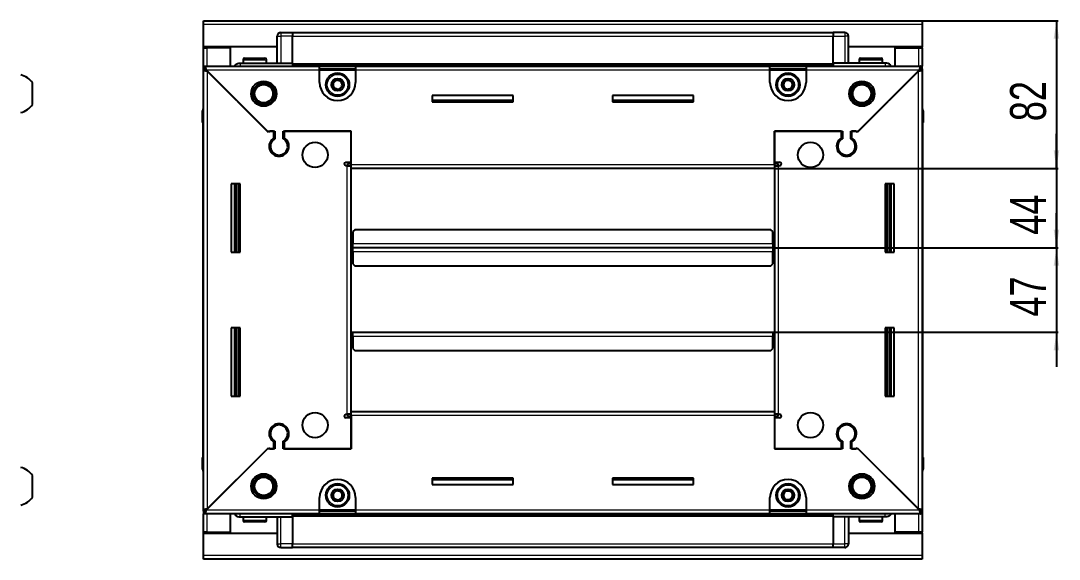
# Model space of a CAD drawing. Header units: millimetres. Extents: x 1021 to 3225, y -189 to 1434.
# Drawn here: x 2648 to 3225, y 993 to 1292 of the extents above; entities that cross this region are included whole.
import ezdxf

# ---------------------------------------------------------------- set-up
doc = ezdxf.new("R2010")
doc.units = ezdxf.units.MM
doc.layers.add('FORMAT', color=7, linetype='Continuous')
doc.styles.add('SLDTEXTSTYLE0', font='TXT', dxfattribs={"width": 0.75})
doc.dimstyles.new('SLDDIMSTYLE0', dxfattribs={"dimtxt": 20, "dimasz": 10, "dimexe": 0, "dimexo": 0.0625, "dimgap": 5, "dimtad": 2, "dimdec": 1, "dimrnd": 1e-09, "dimzin": 12, "dimdsep": 46, "dimtxsty": 'SLDTEXTSTYLE0', "dimsah": 1, "dimcen": 0.09, "dimadec": 0, "dimazin": 3, "dimtfac": 1, "dimtofl": 0, "dimtmove": 0, "dimatfit": 3, "dimfxl": 0, "dimfrac": 2, "dimtolj": 1, "dimtzin": 12, "dimarcsym": 0})
doc.dimstyles.new('SLDDIMSTYLE1', dxfattribs={"dimtxt": 20, "dimasz": 10, "dimexe": 0, "dimexo": 0.0625, "dimgap": 5, "dimtad": 2, "dimdec": 1, "dimrnd": 1e-09, "dimzin": 12, "dimdsep": 46, "dimtxsty": 'SLDTEXTSTYLE0', "dimsah": 1, "dimcen": 0.09, "dimadec": 0, "dimazin": 3, "dimtfac": 1, "dimtmove": 0, "dimatfit": 0, "dimfxl": 0, "dimfrac": 2, "dimtolj": 1, "dimtzin": 12, "dimarcsym": 0})

# ---------------------------------------------------------------- blocks, each defined once
blk = doc.blocks.new('_D_5')
at = {"layer": 'FORMAT'}
for p, q in [((3148.85, 1292.16), (3224.34, 1292.16)), ((3223.34, 1292.16), (3223.34, 1210.16)), ((3066.85, 1210.16), (3224.34, 1210.16))]:
    blk.add_line(p, q, dxfattribs=at)
for points in [[(3223.34, 1292.16), (3221.8, 1282.16), (3224.88, 1282.16)], [(3223.34, 1210.16), (3224.88, 1220.16), (3221.8, 1220.16)]]:
    blk.add_solid(points, dxfattribs=at)
at = {"layer": 'FORMAT', "insert": (3197.56, 1236.39), "char_height": 20, "attachment_point": 1, "rotation": 90, "style": 'SLDTEXTSTYLE0'}
blk.add_mtext('82', dxfattribs=at)
blk = doc.blocks.new('_D_6')
at = {"layer": 'FORMAT'}
for p, q in [((3223.34, 1210.16), (3223.34, 1229.39)), ((3066.85, 1210.16), (3224.34, 1210.16)), ((3223.34, 1210.16), (3223.34, 1166.16)), ((3065.85, 1166.16), (3224.34, 1166.16)), ((3223.34, 1166.16), (3223.34, 1146.93))]:
    blk.add_line(p, q, dxfattribs=at)
for points in [[(3223.34, 1210.16), (3224.88, 1220.16), (3221.8, 1220.16)], [(3223.34, 1166.16), (3221.8, 1156.16), (3224.88, 1156.16)]]:
    blk.add_solid(points, dxfattribs=at)
at = {"layer": 'FORMAT', "insert": (3197.56, 1173.39), "char_height": 20, "attachment_point": 1, "rotation": 90, "style": 'SLDTEXTSTYLE0'}
blk.add_mtext('44', dxfattribs=at)
blk = doc.blocks.new('_D_7')
at = {"layer": 'FORMAT'}
for p, q in [((3223.34, 1166.16), (3223.34, 1185.39)), ((3065.85, 1166.16), (3224.34, 1166.16)), ((3223.34, 1166.16), (3223.34, 1119.16)), ((3065.85, 1119.16), (3224.34, 1119.16)), ((3223.34, 1119.16), (3223.34, 1099.93))]:
    blk.add_line(p, q, dxfattribs=at)
for points in [[(3223.34, 1166.16), (3224.88, 1176.16), (3221.8, 1176.16)], [(3223.34, 1119.16), (3221.8, 1109.16), (3224.88, 1109.16)]]:
    blk.add_solid(points, dxfattribs=at)
at = {"layer": 'FORMAT', "insert": (3197.56, 1127.89), "char_height": 20, "attachment_point": 1, "rotation": 90, "style": 'SLDTEXTSTYLE0'}
blk.add_mtext('47', dxfattribs=at)

msp = doc.modelspace()

# ---------------------------------------------------------------- linework, layer by layer
at = {"color": 7, "linetype": 'Continuous', "lineweight": 25}
for p, q in [((2749.84, 1292.16), (3148.84, 1292.16)), ((2749.84, 1290.06), (2749.84, 1292.16)), ((3148.84, 1292.16), (3148.84, 1290.06)), ((2749.84, 1277.66), (2749.84, 1290.06)), ((2792.84, 1285.66), (2799.34, 1285.66)), ((2792.84, 1285.66), (2799.34, 1285.66)), ((2799.34, 1285.66), (2799.34, 1285.66)), ((2799.34, 1285.66), (2799.34, 1285.66)), ((2799.34, 1285.66), (2799.34, 1283.66)), ((3099.34, 1285.51), (2799.34, 1285.51)), ((3099.34, 1285.66), (3099.34, 1285.66)), ((3105.84, 1285.66), (3099.34, 1285.66)), ((3105.84, 1285.66), (3099.34, 1285.66)), ((3099.34, 1285.66), (3099.34, 1283.66)), ((3148.84, 1290.06), (3148.84, 1277.66)), ((2790.84, 1268.66), (2790.84, 1283.66)), ((2791.52, 1285.16), (2791.52, 1285.16)), ((2799.34, 1268.66), (2799.34, 1283.66)), ((3099.34, 1268.66), (3099.34, 1283.66)), ((3107.84, 1283.66), (3107.84, 1283.66)), ((3107.84, 1268.66), (3107.84, 1283.66)), ((2790.84, 1277.66), (2749.84, 1277.66)), ((2749.84, 1277.16), (2749.84, 1277.66)), ((2749.84, 1266.91), (2749.84, 1277.16)), ((2749.84, 1277.16), (2751.94, 1277.16)), ((2751.34, 1277.16), (2751.34, 1277.66)), ((2764.84, 1277.16), (2751.94, 1277.16)), ((2764.84, 1266.91), (2764.84, 1277.16)), ((3148.84, 1277.66), (3107.84, 1277.66)), ((3133.84, 1266.91), (3133.84, 1277.16)), ((3133.84, 1277.16), (3146.74, 1277.16)), ((3146.74, 1277.16), (3148.84, 1277.16)), ((3147.34, 1277.16), (3147.34, 1277.66)), ((3148.84, 1277.16), (3148.84, 1277.66)), ((3148.84, 1277.16), (3148.84, 1266.91)), ((2770.34, 1268.66), (2799.34, 1268.66)), ((2771.84, 1270.56), (2771.84, 1268.66)), ((2772.64, 1271.36), (2784.04, 1271.36)), ((2784.84, 1268.66), (2784.84, 1270.56)), ((2799.34, 1268.66), (2799.34, 1268.16)), ((3128.34, 1268.66), (3099.34, 1268.66)), ((3099.34, 1268.66), (3099.34, 1268.16)), ((3113.84, 1270.56), (3113.84, 1268.66)), ((3114.64, 1271.36), (3126.04, 1271.36)), ((3126.84, 1268.66), (3126.84, 1270.56)), ((2749.84, 1265.41), (2749.84, 1266.91)), ((2749.84, 1266.91), (2750.84, 1266.91)), ((2749.84, 1264.91), (2749.84, 1265.41)), ((2749.84, 1265.41), (2750.84, 1265.41)), ((2749.84, 1020.41), (2749.84, 1264.91)), ((2751.34, 1264.91), (2749.84, 1264.91)), ((2750.84, 1265.41), (2750.84, 1266.91)), ((2750.84, 1266.91), (2814.34, 1266.91)), ((2751.44, 1264.81), (2785.34, 1230.91)), ((2786.04, 1230.21), (2751.94, 1264.31)), ((2799.34, 1267.51), (3099.34, 1267.51)), ((2814.34, 1264.81), (2814.34, 1266.91)), ((2814.34, 1266.91), (2834.34, 1266.91)), ((2814.34, 1265.41), (2834.34, 1265.41)), ((2814.34, 1257.91), (2814.34, 1264.81)), ((2834.34, 1266.91), (2834.34, 1264.81)), ((2834.34, 1266.91), (3064.34, 1266.91)), ((2834.34, 1264.81), (2834.34, 1257.91)), ((3064.34, 1264.81), (3064.34, 1266.91)), ((3064.34, 1266.91), (3084.34, 1266.91)), ((3064.34, 1265.41), (3084.34, 1265.41)), ((3064.34, 1257.91), (3064.34, 1264.81)), ((3084.34, 1266.91), (3147.84, 1266.91)), ((3084.34, 1266.91), (3084.34, 1264.81)), ((3084.34, 1264.81), (3084.34, 1257.91)), ((3146.74, 1264.31), (3112.64, 1230.21)), ((3113.34, 1230.91), (3147.24, 1264.81)), ((3147.34, 1264.91), (3148.84, 1264.91)), ((3147.84, 1265.41), (3147.84, 1266.91)), ((3147.84, 1266.91), (3148.84, 1266.91)), ((3147.84, 1265.41), (3148.84, 1265.41)), ((3148.84, 1265.41), (3148.84, 1266.91)), ((3148.84, 1265.41), (3148.84, 1264.91)), ((3148.84, 1264.91), (3148.84, 1020.41)), ((2655.08, 1245.66), (2655.08, 1257.66)), ((2921.84, 1250.66), (2876.84, 1250.66)), ((2876.84, 1250.66), (2876.84, 1247.16)), ((2921.84, 1247.91), (2876.84, 1247.91)), ((2876.84, 1247.16), (2921.84, 1247.16)), ((2921.84, 1247.16), (2921.84, 1250.66)), ((3021.84, 1250.66), (2976.84, 1250.66)), ((2976.84, 1250.66), (2976.84, 1247.16)), ((3021.84, 1247.91), (2976.84, 1247.91)), ((2976.84, 1247.16), (3021.84, 1247.16)), ((3021.84, 1247.16), (3021.84, 1250.66)), ((2749.34, 1242.16), (2749.34, 1235.66)), ((2749.34, 1235.66), (2749.34, 1242.16)), ((3148.84, 1243.49), (3148.84, 1243.49)), ((3149.34, 1242.16), (3149.34, 1235.66)), ((3149.34, 1235.66), (3149.34, 1242.16)), ((2749.34, 1235.66), (2749.34, 1235.66)), ((2749.84, 1235.66), (2749.34, 1235.66)), ((2749.49, 1235.66), (2749.49, 1049.66)), ((3148.84, 1235.66), (3149.34, 1235.66)), ((3149.19, 1049.66), (3149.19, 1235.66)), ((3149.34, 1235.66), (3149.34, 1235.66)), ((3149.34, 1235.66), (3149.34, 1235.66)), ((2785.34, 1230.91), (2789.54, 1230.91)), ((2786.74, 1230.91), (2786.04, 1230.21)), ((2788.84, 1230.91), (2786.74, 1230.91)), ((2788.84, 1230.91), (2788.84, 1227.02)), ((2789.54, 1230.91), (2789.54, 1226.63)), ((2794.14, 1230.91), (2831.84, 1230.91)), ((2794.14, 1226.63), (2794.14, 1230.91)), ((2794.84, 1227.02), (2794.84, 1230.91)), ((2831.84, 1230.91), (2794.84, 1230.91)), ((2831.84, 1212.26), (2831.84, 1230.91)), ((2831.84, 1213.66), (2831.84, 1230.91)), ((3066.84, 1230.91), (3104.54, 1230.91)), ((3066.84, 1212.26), (3066.84, 1230.91)), ((3066.84, 1230.91), (3066.84, 1213.66)), ((3103.84, 1230.91), (3066.84, 1230.91)), ((3103.84, 1230.91), (3103.84, 1227.02)), ((3104.54, 1230.91), (3104.54, 1226.63)), ((3109.14, 1230.91), (3113.34, 1230.91)), ((3109.14, 1226.63), (3109.14, 1230.91)), ((3111.94, 1230.91), (3109.84, 1230.91)), ((3109.84, 1227.02), (3109.84, 1230.91)), ((3112.64, 1230.21), (3111.94, 1230.91)), ((2789.84, 1218.05), (2789.84, 1217.29)), ((3108.84, 1218.05), (3108.84, 1217.29)), ((2828.99, 1213.66), (2831.84, 1213.66)), ((2829.74, 1211.66), (2828.99, 1211.66)), ((2829.74, 1211.66), (2831.84, 1211.66)), ((2831.84, 1212.66), (2829.84, 1212.66)), ((2829.84, 1212.66), (2829.84, 1211.66)), ((2831.84, 1210.16), (2831.84, 1212.26)), ((3066.84, 1213.66), (3069.69, 1213.66)), ((3068.84, 1212.66), (3066.84, 1212.66)), ((3066.84, 1212.26), (3066.84, 1210.16)), ((3066.84, 1211.66), (3068.94, 1211.66)), ((3068.84, 1211.66), (3068.84, 1212.66)), ((3069.69, 1211.66), (3068.94, 1211.66)), ((3066.84, 1210.16), (2831.84, 1210.16)), ((2831.84, 1075.16), (2831.84, 1210.16)), ((3066.84, 1210.16), (3066.84, 1075.16)), ((2770.34, 1201.66), (2765.34, 1201.66)), ((2765.34, 1201.66), (2765.34, 1163.66)), ((2767.49, 1163.66), (2767.49, 1201.66)), ((2769.28, 1163.66), (2769.28, 1201.66)), ((2769.32, 1163.66), (2769.32, 1201.66)), ((2770.34, 1163.66), (2770.34, 1201.66)), ((3128.34, 1201.66), (3128.34, 1163.66)), ((3133.34, 1201.66), (3128.34, 1201.66)), ((3129.36, 1201.66), (3129.36, 1163.66)), ((3129.4, 1201.66), (3129.4, 1163.66)), ((3131.19, 1201.66), (3131.19, 1163.66)), ((3133.34, 1163.66), (3133.34, 1201.66)), ((2833.84, 1176.16), (2832.84, 1175.16)), ((3064.84, 1176.16), (2833.84, 1176.16)), ((3065.84, 1175.16), (3064.84, 1176.16)), ((2832.84, 1175.16), (2832.84, 1168.26)), ((3065.84, 1168.26), (3065.84, 1175.16)), ((2832.59, 1166.16), (2831.84, 1166.16)), ((2832.84, 1169.01), (2832.59, 1169.01)), ((2832.59, 1169.01), (2832.59, 1166.16)), ((2832.59, 1166.16), (2832.59, 1163.31)), ((2832.84, 1166.16), (2832.84, 1168.26)), ((3065.84, 1166.16), (2832.84, 1166.16)), ((2832.84, 1164.06), (2832.84, 1166.16)), ((3066.09, 1169.01), (3065.84, 1169.01)), ((3065.84, 1168.26), (3065.84, 1166.16)), ((3065.84, 1166.16), (3065.84, 1164.06)), ((3066.09, 1166.16), (3066.09, 1169.01)), ((3066.84, 1166.16), (3066.09, 1166.16)), ((3066.09, 1163.31), (3066.09, 1166.16)), ((2765.34, 1163.66), (2770.34, 1163.66)), ((2832.59, 1163.31), (2832.84, 1163.31)), ((2832.84, 1164.06), (2832.84, 1157.16)), ((3065.84, 1157.16), (3065.84, 1164.06)), ((3065.84, 1163.31), (3066.09, 1163.31)), ((3128.34, 1163.66), (3133.34, 1163.66)), ((2832.84, 1157.16), (2833.84, 1156.16)), ((2833.84, 1156.16), (3064.84, 1156.16)), ((3064.84, 1156.16), (3065.84, 1157.16)), ((2770.34, 1121.66), (2765.34, 1121.66)), ((2765.34, 1121.66), (2765.34, 1083.66)), ((2767.49, 1083.66), (2767.49, 1121.66)), ((2769.28, 1083.66), (2769.28, 1121.66)), ((2769.32, 1083.66), (2769.32, 1121.66)), ((2770.34, 1083.66), (2770.34, 1121.66)), ((2831.84, 1119.16), (2832.59, 1119.16)), ((2832.59, 1119.16), (2832.59, 1116.31)), ((2832.84, 1117.06), (2832.84, 1119.16)), ((2832.84, 1119.16), (3065.84, 1119.16)), ((3065.84, 1119.16), (3065.84, 1117.06)), ((3066.09, 1116.31), (3066.09, 1119.16)), ((3066.09, 1119.16), (3066.84, 1119.16)), ((3128.34, 1121.66), (3128.34, 1083.66)), ((3133.34, 1121.66), (3128.34, 1121.66)), ((3129.36, 1121.66), (3129.36, 1083.66)), ((3129.4, 1121.66), (3129.4, 1083.66)), ((3131.19, 1121.66), (3131.19, 1083.66)), ((3133.34, 1083.66), (3133.34, 1121.66)), ((2832.59, 1116.31), (2832.84, 1116.31)), ((2832.84, 1117.06), (2832.84, 1110.16)), ((3065.84, 1110.16), (3065.84, 1117.06)), ((3065.84, 1116.31), (3066.09, 1116.31)), ((2832.84, 1110.16), (2833.84, 1109.16)), ((2833.84, 1109.16), (3064.84, 1109.16)), ((3064.84, 1109.16), (3065.84, 1110.16)), ((2765.34, 1083.66), (2770.34, 1083.66)), ((3128.34, 1083.66), (3133.34, 1083.66)), ((2828.99, 1073.66), (2829.74, 1073.66)), ((2831.84, 1073.66), (2829.74, 1073.66)), ((2829.84, 1073.66), (2829.84, 1072.66)), ((2829.84, 1072.66), (2831.84, 1072.66)), ((2831.84, 1073.06), (2831.84, 1075.16)), ((2831.84, 1075.16), (3066.84, 1075.16)), ((2831.84, 1073.06), (2831.84, 1054.41)), ((3066.84, 1075.16), (3066.84, 1073.06)), ((3068.94, 1073.66), (3066.84, 1073.66)), ((3066.84, 1073.06), (3066.84, 1054.41)), ((3066.84, 1072.66), (3068.84, 1072.66)), ((3068.84, 1072.66), (3068.84, 1073.66)), ((3068.94, 1073.66), (3069.69, 1073.66)), ((2789.84, 1068.04), (2789.84, 1067.28)), ((2831.84, 1071.66), (2828.99, 1071.66)), ((2831.84, 1054.41), (2831.84, 1071.66)), ((3066.84, 1071.66), (3066.84, 1054.41)), ((3069.69, 1071.66), (3066.84, 1071.66)), ((3108.84, 1068.04), (3108.84, 1067.28)), ((2751.94, 1021.01), (2786.04, 1055.11)), ((2786.04, 1055.11), (2786.74, 1054.41)), ((2788.84, 1058.3), (2788.84, 1054.41)), ((2789.54, 1058.7), (2789.54, 1054.41)), ((2794.14, 1054.41), (2794.14, 1058.7)), ((2794.84, 1054.41), (2794.84, 1058.3)), ((3103.84, 1058.3), (3103.84, 1054.41)), ((3104.54, 1058.7), (3104.54, 1054.41)), ((3109.14, 1054.41), (3109.14, 1058.7)), ((3109.84, 1054.41), (3109.84, 1058.3)), ((3111.94, 1054.41), (3112.64, 1055.11)), ((3112.64, 1055.11), (3146.74, 1021.01)), ((2749.34, 1043.16), (2749.34, 1049.66)), ((2749.34, 1049.66), (2749.34, 1049.66)), ((2749.34, 1049.66), (2749.34, 1049.66)), ((2749.34, 1049.66), (2749.34, 1043.16)), ((2749.84, 1049.66), (2749.34, 1049.66)), ((2785.34, 1054.41), (2751.44, 1020.51)), ((2789.54, 1054.41), (2785.34, 1054.41)), ((2786.74, 1054.41), (2788.84, 1054.41)), ((2831.84, 1054.41), (2794.14, 1054.41)), ((2794.84, 1054.41), (2831.84, 1054.41)), ((3104.54, 1054.41), (3066.84, 1054.41)), ((3066.84, 1054.41), (3103.84, 1054.41)), ((3113.34, 1054.41), (3109.14, 1054.41)), ((3109.84, 1054.41), (3111.94, 1054.41)), ((3147.24, 1020.51), (3113.34, 1054.41)), ((3148.84, 1049.66), (3149.34, 1049.66)), ((3149.34, 1049.66), (3149.34, 1049.66)), ((3149.34, 1043.16), (3149.34, 1049.66)), ((3149.34, 1049.66), (3149.34, 1043.16)), ((2655.08, 1027.66), (2655.08, 1039.66)), ((2749.84, 1041.84), (2749.84, 1041.84)), ((2921.84, 1038.16), (2876.84, 1038.16)), ((2876.84, 1038.16), (2876.84, 1034.66)), ((2921.84, 1034.66), (2921.84, 1038.16)), ((3021.84, 1038.16), (2976.84, 1038.16)), ((2976.84, 1038.16), (2976.84, 1034.66)), ((3021.84, 1034.66), (3021.84, 1038.16)), ((2876.84, 1037.41), (2921.84, 1037.41)), ((2876.84, 1034.66), (2921.84, 1034.66)), ((2976.84, 1037.41), (3021.84, 1037.41)), ((2976.84, 1034.66), (3021.84, 1034.66)), ((2814.34, 1020.51), (2814.34, 1027.41)), ((2834.34, 1027.41), (2834.34, 1020.51)), ((3064.34, 1020.51), (3064.34, 1027.41)), ((3084.34, 1027.41), (3084.34, 1020.51)), ((2749.84, 1019.91), (2749.84, 1020.41)), ((2751.34, 1020.41), (2749.84, 1020.41)), ((2814.34, 1018.41), (2814.34, 1020.51)), ((2834.34, 1020.51), (2834.34, 1018.41)), ((3064.34, 1018.41), (3064.34, 1020.51)), ((3084.34, 1020.51), (3084.34, 1018.41)), ((3147.34, 1020.41), (3148.84, 1020.41)), ((3148.84, 1020.41), (3148.84, 1019.91)), ((2749.84, 1019.91), (2749.84, 1018.41)), ((2750.84, 1019.91), (2749.84, 1019.91)), ((2749.84, 1008.16), (2749.84, 1018.41)), ((2750.84, 1018.41), (2749.84, 1018.41)), ((2750.84, 1019.91), (2750.84, 1018.41)), ((2814.34, 1018.41), (2750.84, 1018.41)), ((2764.84, 1008.16), (2764.84, 1018.41)), ((2770.34, 1016.66), (2799.34, 1016.66)), ((2771.84, 1016.66), (2771.84, 1014.76)), ((2784.84, 1014.76), (2784.84, 1016.66)), ((2790.84, 1016.66), (2790.84, 1001.66)), ((3099.34, 1017.81), (2799.34, 1017.81)), ((2799.34, 1016.66), (2799.34, 1017.16)), ((2799.34, 1016.66), (2799.34, 1001.66)), ((2834.34, 1019.91), (2814.34, 1019.91)), ((2834.34, 1018.41), (2814.34, 1018.41)), ((3064.34, 1018.41), (2834.34, 1018.41)), ((3084.34, 1019.91), (3064.34, 1019.91)), ((3084.34, 1018.41), (3064.34, 1018.41)), ((3147.84, 1018.41), (3084.34, 1018.41)), ((3099.34, 1016.66), (3099.34, 1017.16)), ((3128.34, 1016.66), (3099.34, 1016.66)), ((3099.34, 1016.66), (3099.34, 1001.66)), ((3107.84, 1016.66), (3107.84, 1001.66)), ((3113.84, 1016.66), (3113.84, 1014.76)), ((3126.84, 1014.76), (3126.84, 1016.66)), ((3133.84, 1008.16), (3133.84, 1018.41)), ((3147.84, 1019.91), (3147.84, 1018.41)), ((3148.84, 1019.91), (3147.84, 1019.91)), ((3148.84, 1018.41), (3147.84, 1018.41)), ((3148.84, 1019.91), (3148.84, 1018.41)), ((3148.84, 1018.41), (3148.84, 1008.16)), ((2776.41, 1013.96), (2772.64, 1013.96)), ((2784.04, 1013.96), (2776.41, 1013.96)), ((3121.63, 1013.96), (3114.64, 1013.96)), ((3126.04, 1013.96), (3121.63, 1013.96)), ((2751.94, 1008.16), (2749.84, 1008.16)), ((2749.84, 1007.66), (2749.84, 1008.16)), ((2749.84, 1007.66), (2790.84, 1007.66)), ((2749.84, 995.26), (2749.84, 1007.66)), ((2751.34, 1007.66), (2751.34, 1008.16)), ((2751.94, 1008.16), (2764.84, 1008.16)), ((3107.84, 1007.66), (3148.84, 1007.66)), ((3146.74, 1008.16), (3133.84, 1008.16)), ((3148.84, 1008.16), (3146.74, 1008.16)), ((3147.34, 1007.66), (3147.34, 1008.16)), ((3148.84, 1007.66), (3148.84, 1008.16)), ((3148.84, 1007.66), (3148.84, 995.26)), ((2790.84, 1001.66), (2790.84, 1001.66)), ((2792.84, 999.66), (2799.34, 999.66)), ((2792.84, 999.66), (2799.34, 999.66)), ((2799.34, 999.66), (2799.34, 1001.66)), ((2799.34, 999.81), (3099.34, 999.81)), ((2799.34, 999.66), (2799.34, 999.66)), ((3099.34, 999.66), (3099.34, 1001.66)), ((3105.84, 999.66), (3099.34, 999.66)), ((3099.34, 999.66), (3099.34, 999.66)), ((3099.34, 999.66), (3099.34, 999.66)), ((3105.84, 999.66), (3099.34, 999.66)), ((3107.16, 1000.16), (3107.16, 1000.16)), ((2749.84, 993.16), (2749.84, 995.26)), ((3148.84, 993.16), (2749.84, 993.16)), ((3148.84, 995.26), (3148.84, 993.16))]:
    msp.add_line(p, q, dxfattribs=at)
at = {"color": 8, "linetype": 'Continuous', "lineweight": 18}
for p, q in [((3148.84, 1290.06), (2749.84, 1290.06)), ((2792.84, 1285.66), (2792.84, 1283.66)), ((3105.84, 1285.66), (3105.84, 1283.66)), ((2790.84, 1283.66), (2792.84, 1283.66)), ((2792.84, 1283.66), (2792.84, 1268.66)), ((2799.34, 1283.66), (2792.84, 1283.66)), ((3099.34, 1283.51), (2799.34, 1283.51)), ((3099.34, 1283.66), (3105.84, 1283.66)), ((3105.84, 1283.66), (3105.84, 1268.66)), ((3107.84, 1283.66), (3105.84, 1283.66)), ((2751.94, 1277.16), (2751.94, 1277.66)), ((2751.94, 1266.91), (2751.94, 1277.16)), ((3146.74, 1277.66), (3146.74, 1277.16)), ((3146.74, 1277.16), (3146.74, 1266.91)), ((2771.84, 1270.56), (2784.84, 1270.56)), ((3099.34, 1268.16), (2799.34, 1268.16)), ((3113.84, 1270.56), (3126.84, 1270.56)), ((2814.34, 1264.81), (2751.44, 1264.81)), ((2751.94, 1264.31), (2751.94, 1021.01)), ((3099.34, 1266.93), (2799.34, 1266.93)), ((2814.34, 1264.81), (2834.34, 1264.81)), ((3064.34, 1264.81), (2834.34, 1264.81)), ((3064.34, 1264.81), (3084.34, 1264.81)), ((3147.24, 1264.81), (3084.34, 1264.81)), ((3146.74, 1021.01), (3146.74, 1264.31)), ((2749.84, 1242.16), (2749.34, 1242.16)), ((3148.84, 1242.16), (3149.34, 1242.16)), ((2829.74, 1073.66), (2829.74, 1211.66)), ((2831.84, 1212.26), (3066.84, 1212.26)), ((3068.94, 1211.66), (3068.94, 1073.66)), ((2766.84, 1201.66), (2766.84, 1163.66)), ((2768.08, 1201.66), (2768.08, 1163.66)), ((3130.6, 1163.66), (3130.6, 1201.66)), ((3131.84, 1163.66), (3131.84, 1201.66)), ((3065.84, 1168.26), (2832.84, 1168.26)), ((2832.84, 1164.06), (3065.84, 1164.06)), ((2766.84, 1121.66), (2766.84, 1083.66)), ((2768.08, 1121.66), (2768.08, 1083.66)), ((3130.6, 1083.66), (3130.6, 1121.66)), ((3131.84, 1083.66), (3131.84, 1121.66)), ((2832.84, 1117.06), (3065.84, 1117.06)), ((3066.84, 1073.06), (2831.84, 1073.06)), ((2749.84, 1043.16), (2749.34, 1043.16)), ((3148.84, 1043.16), (3149.34, 1043.16)), ((2751.44, 1020.51), (2814.34, 1020.51)), ((2834.34, 1020.51), (2814.34, 1020.51)), ((2834.34, 1020.51), (3064.34, 1020.51)), ((3084.34, 1020.51), (3064.34, 1020.51)), ((3084.34, 1020.51), (3147.24, 1020.51)), ((2751.94, 1008.16), (2751.94, 1018.41)), ((2776.14, 1014.76), (2771.84, 1014.76)), ((2784.84, 1014.76), (2776.14, 1014.76)), ((2792.84, 1001.66), (2792.84, 1016.66)), ((2799.34, 1018.4), (3099.34, 1018.4)), ((2799.34, 1017.16), (3099.34, 1017.16)), ((3105.84, 1001.66), (3105.84, 1016.66)), ((3121.81, 1014.76), (3113.84, 1014.76)), ((3126.84, 1014.76), (3121.81, 1014.76)), ((3146.74, 1018.41), (3146.74, 1008.16)), ((2751.94, 1007.66), (2751.94, 1008.16)), ((3146.74, 1008.16), (3146.74, 1007.66)), ((2790.84, 1001.66), (2792.84, 1001.66)), ((2799.34, 1001.66), (2792.84, 1001.66)), ((2792.84, 999.66), (2792.84, 1001.66)), ((2799.34, 1001.81), (3099.34, 1001.81)), ((3099.34, 1001.66), (3105.84, 1001.66)), ((3107.84, 1001.66), (3105.84, 1001.66)), ((3105.84, 999.66), (3105.84, 1001.66)), ((3148.84, 995.26), (2749.84, 995.26))]:
    msp.add_line(p, q, dxfattribs=at)
at = {"color": 7, "linetype": 'Continuous', "lineweight": 25}
for centre, radius in [((2824.34, 1256.66), 6.5), ((3074.34, 1256.66), 6.5), ((2783.34, 1251.66), 7), ((2783.34, 1251.66), 6.03), ((2783.34, 1251.66), 5.1), ((2824.34, 1256.66), 3.46), ((3074.34, 1256.66), 3.46), ((3115.34, 1251.66), 7), ((3115.34, 1251.66), 6.03), ((3115.34, 1251.66), 5.1), ((2811.84, 1217.66), 7), ((3086.84, 1217.66), 7), ((2811.84, 1067.66), 7), ((3086.84, 1067.66), 7), ((2783.34, 1033.66), 7), ((2783.34, 1033.66), 6.03), ((2783.34, 1033.66), 5.1), ((3115.34, 1033.66), 7), ((3115.34, 1033.66), 6.02), ((3115.34, 1033.66), 5.1), ((2824.34, 1028.66), 6.5), ((2824.34, 1028.66), 3.46), ((3074.34, 1028.66), 6.5), ((3074.34, 1028.66), 3.46)]:
    msp.add_circle(centre, radius, dxfattribs=at)
at = {"color": 8, "linetype": 'Continuous', "lineweight": 18}
for centre in [(2824.34, 1256.66), (3074.34, 1256.66), (2824.34, 1028.66), (3074.34, 1028.66)]:
    msp.add_circle(centre, 5.7, dxfattribs=at)
at = {"color": 7, "linetype": 'Continuous', "lineweight": 25}
for centre, radius, start, end in [((2792.84, 1283.66), 2, 90, 180), ((2792.84, 1283.66), 2, 90, 131.40962), ((3105.84, 1283.66), 2, 0, 90), ((3105.84, 1283.66), 2, 0, 90), ((2772.64, 1270.56), 0.8, 90, 180), ((2784.04, 1270.56), 0.8, 0, 90), ((2790.64, 1268.86), 0.2, 270, 0), ((3108.04, 1268.86), 0.2, 180, 270), ((3114.64, 1270.56), 0.8, 90, 180), ((3126.04, 1270.56), 0.8, 0, 90), ((2645.46, 1250.64), 11.91, 36.1266, 75.29965), ((2824.34, 1257.91), 10, 180, 270), ((2824.34, 1256.66), 2.5, 134.01559, 194.01559), ((2824.34, 1256.66), 2.5, 74.01559, 134.01559), ((2824.34, 1257.91), 10, 270, 0), ((2824.34, 1256.66), 2.5, 14.01559, 74.01559), ((2824.34, 1256.66), 2.5, 314.01559, 14.01559), ((3074.34, 1257.91), 10, 180, 270), ((3074.34, 1256.66), 2.5, 160.11158, 220.11158), ((3074.34, 1256.66), 2.5, 100.11158, 160.11158), ((3074.34, 1256.66), 2.5, 40.11158, 100.11158), ((3074.34, 1257.91), 10, 270, 0), ((3074.34, 1256.66), 2.5, 340.11158, 40.11158), ((2824.34, 1256.66), 2.5, 194.01559, 254.01559), ((2824.34, 1256.66), 2.5, 254.01559, 314.01559), ((3074.34, 1256.66), 2.5, 220.11158, 280.11158), ((3074.34, 1256.66), 2.5, 280.11158, 340.11158), ((2645.46, 1252.69), 11.91, 284.70035, 323.8734), ((2751.34, 1242.16), 2, 138.57492, 180), ((2751.34, 1242.16), 2, 138.59038, 180), ((3147.34, 1242.16), 2, 0, 41.40962), ((2791.84, 1222.41), 5.5, 123.05573, 56.94427), ((2791.84, 1222.41), 4.8, 118.63099, 61.36901), ((3106.84, 1222.41), 5.5, 123.05573, 56.94427), ((3106.84, 1222.41), 4.8, 118.63099, 61.36901), ((2828.99, 1212.66), 1, 90, 270), ((3069.69, 1212.66), 1, 270, 90), ((2828.99, 1072.66), 1, 90, 270), ((3069.69, 1072.66), 1, 270, 90), ((2791.84, 1062.91), 5.5, 303.05573, 236.94427), ((2791.84, 1062.91), 4.8, 298.63099, 241.36901), ((3106.84, 1062.91), 5.5, 303.05573, 236.94427), ((3106.84, 1062.91), 4.8, 298.63099, 241.36901), ((2645.46, 1032.64), 11.91, 36.1266, 75.29965), ((2751.34, 1043.16), 2, 180, 221.40962), ((3147.34, 1043.16), 2, 318.59038, 0), ((2824.34, 1027.41), 10, 90, 180), ((2824.34, 1027.41), 10, 0, 90), ((3074.34, 1027.41), 10, 90, 180), ((3074.34, 1027.41), 10, 0, 90), ((2645.46, 1034.69), 11.91, 284.70035, 323.8734), ((2824.34, 1028.66), 2.5, 127.47401, 187.47401), ((2824.34, 1028.66), 2.5, 187.47401, 247.47401), ((2824.34, 1028.66), 2.5, 67.47401, 127.47401), ((2824.34, 1028.66), 2.5, 247.47401, 307.47401), ((2824.34, 1028.66), 2.5, 7.47401, 67.47401), ((2824.34, 1028.66), 2.5, 307.47401, 7.47401), ((3074.34, 1028.66), 2.5, 147.04236, 207.04236), ((3074.34, 1028.66), 2.5, 207.04236, 267.04236), ((3074.34, 1028.66), 2.5, 87.04236, 147.04236), ((3074.34, 1028.66), 2.5, 267.04236, 327.04236), ((3074.34, 1028.66), 2.5, 27.04236, 87.04236), ((3074.34, 1028.66), 2.5, 327.04236, 27.04236), ((2772.64, 1014.76), 0.8, 180, 270), ((2784.04, 1014.76), 0.8, 270, 0), ((2790.64, 1016.46), 0.2, 0, 90), ((3108.04, 1016.46), 0.2, 90, 180), ((3114.64, 1014.76), 0.8, 180, 270), ((3126.04, 1014.76), 0.8, 270, 0), ((2792.84, 1001.66), 2, 180, 270), ((2792.84, 1001.66), 2, 180, 270), ((3105.84, 1001.66), 2, 270, 0), ((3105.84, 1001.66), 2, 270, 288.58003), ((3105.84, 1001.66), 2, 303.94202, 311.40962)]:
    msp.add_arc(centre, radius, start, end, dxfattribs=at)
for points, knots in [([(2767.13, 1266.91), (2767.24, 1267.11), (2767.63, 1267.76), (2768.79, 1268.47), (2769.82, 1268.6), (2770.34, 1268.66)], [0, 0, 0, 0, 0.1822499, 0.5911249, 1, 1, 1, 1]), ([(2799.34, 1268.66), (2799.34, 1268.63), (2799.34, 1268.55), (2799.34, 1267.93), (2799.34, 1267.37), (2799.34, 1267), (2799.34, 1266.99)], [0, 0, 0, 0, 0.330266, 0.660532, 0.990799, 1, 1, 1, 1]), ([(3099.34, 1268.66), (3099.34, 1268.63), (3099.34, 1268.55), (3099.34, 1267.93), (3099.34, 1267.37), (3099.34, 1267), (3099.34, 1266.99)], [0, 0, 0, 0, 0.3302662, 0.6605324, 0.9907986, 1, 1, 1, 1]), ([(3131.56, 1266.91), (3131.44, 1267.11), (3131.05, 1267.76), (3129.89, 1268.47), (3128.86, 1268.6), (3128.34, 1268.66)], [0, 0, 0, 0, 0.18225, 0.591125, 1, 1, 1, 1]), ([(2749.84, 1264.91), (2749.87, 1264.87), (2749.92, 1264.78), (2750.31, 1264.64), (2750.87, 1264.51), (2751.45, 1264.4), (2751.81, 1264.34), (2751.94, 1264.31)], [0, 0, 0, 0, 0.230255, 0.448522, 0.666786, 0.88505, 1, 1, 1, 1]), ([(2751.44, 1264.81), (2751.39, 1265.07), (2751.3, 1265.56), (2751.17, 1266.2), (2751.04, 1266.67), (2750.93, 1266.89), (2750.86, 1266.91), (2750.84, 1266.91)], [0, 0, 0, 0, 0.230255, 0.448522, 0.666786, 0.88505, 1, 1, 1, 1]), ([(3146.74, 1264.31), (3146.99, 1264.36), (3147.49, 1264.45), (3148.13, 1264.58), (3148.59, 1264.71), (3148.81, 1264.82), (3148.83, 1264.89), (3148.84, 1264.91)], [0, 0, 0, 0, 0.230255, 0.448522, 0.666786, 0.88505, 1, 1, 1, 1]), ([(3147.84, 1266.91), (3147.79, 1266.89), (3147.7, 1266.84), (3147.57, 1266.44), (3147.44, 1265.88), (3147.33, 1265.3), (3147.26, 1264.94), (3147.24, 1264.81)], [0, 0, 0, 0, 0.230255, 0.448522, 0.666786, 0.88505, 1, 1, 1, 1]), ([(2821.57, 1257.46), (2821.94, 1257.82), (2822.63, 1258.49), (2823.32, 1259.15), (2823.64, 1259.46)], [0, 0, 0, 0, 0.534686, 1, 1, 1, 1]), ([(2822.26, 1254.66), (2822.18, 1254.99), (2821.98, 1255.79), (2821.74, 1256.76), (2821.6, 1257.34), (2821.57, 1257.46)], [0, 0, 0, 0, 0.362901, 0.866875, 1, 1, 1, 1]), ([(2823.64, 1259.46), (2824.14, 1259.32), (2825.06, 1259.06), (2825.99, 1258.79), (2826.42, 1258.67)], [0, 0, 0, 0, 0.534686, 1, 1, 1, 1]), ([(2826.42, 1258.67), (2826.45, 1258.55), (2826.59, 1257.97), (2826.83, 1257), (2827.03, 1256.2), (2827.12, 1255.87)], [0, 0, 0, 0, 0.133125, 0.637099, 1, 1, 1, 1]), ([(3071.5, 1256.16), (3071.54, 1256.27), (3071.74, 1256.84), (3072.08, 1257.77), (3072.36, 1258.55), (3072.48, 1258.87)], [0, 0, 0, 0, 0.133125, 0.637099, 1, 1, 1, 1]), ([(3072.48, 1258.87), (3072.99, 1258.96), (3073.94, 1259.13), (3074.88, 1259.3), (3075.32, 1259.38)], [0, 0, 0, 0, 0.534686, 1, 1, 1, 1]), ([(3075.32, 1259.38), (3075.65, 1258.98), (3076.28, 1258.25), (3076.89, 1257.51), (3077.18, 1257.17)], [0, 0, 0, 0, 0.534686, 1, 1, 1, 1]), ([(3077.18, 1257.17), (3077.07, 1256.85), (3076.78, 1256.07), (3076.45, 1255.14), (3076.24, 1254.57), (3076.2, 1254.46)], [0, 0, 0, 0, 0.362901, 0.866875, 1, 1, 1, 1]), ([(2825.04, 1253.86), (2824.54, 1254.01), (2823.62, 1254.27), (2822.69, 1254.54), (2822.26, 1254.66)], [0, 0, 0, 0, 0.5346859, 1, 1, 1, 1]), ([(2827.12, 1255.87), (2826.74, 1255.51), (2826.05, 1254.84), (2825.36, 1254.17), (2825.04, 1253.86)], [0, 0, 0, 0, 0.534686, 1, 1, 1, 1]), ([(3073.36, 1253.95), (3073.03, 1254.34), (3072.4, 1255.08), (3071.79, 1255.82), (3071.5, 1256.16)], [0, 0, 0, 0, 0.534686, 1, 1, 1, 1]), ([(3076.2, 1254.46), (3075.69, 1254.37), (3074.74, 1254.2), (3073.8, 1254.03), (3073.36, 1253.95)], [0, 0, 0, 0, 0.5346859, 1, 1, 1, 1]), ([(2821.67, 1029.77), (2821.77, 1029.85), (2822.25, 1030.21), (2823.04, 1030.82), (2823.69, 1031.32), (2823.96, 1031.53)], [0, 0, 0, 0, 0.1331247, 0.6370994, 1, 1, 1, 1]), ([(2822.05, 1026.91), (2821.98, 1027.42), (2821.86, 1028.38), (2821.73, 1029.33), (2821.67, 1029.77)], [0, 0, 0, 0, 0.5346859, 1, 1, 1, 1]), ([(2824.72, 1025.8), (2824.24, 1026), (2823.35, 1026.37), (2822.46, 1026.74), (2822.05, 1026.91)], [0, 0, 0, 0, 0.534686, 1, 1, 1, 1]), ([(2823.96, 1031.53), (2824.44, 1031.33), (2825.33, 1030.96), (2826.22, 1030.59), (2826.63, 1030.42)], [0, 0, 0, 0, 0.534686, 1, 1, 1, 1]), ([(2827.01, 1027.56), (2826.73, 1027.35), (2826.08, 1026.85), (2825.29, 1026.24), (2824.82, 1025.88), (2824.72, 1025.8)], [0, 0, 0, 0, 0.362901, 0.866875, 1, 1, 1, 1]), ([(2826.63, 1030.42), (2826.7, 1029.91), (2826.82, 1028.95), (2826.95, 1028), (2827.01, 1027.56)], [0, 0, 0, 0, 0.534686, 1, 1, 1, 1]), ([(3071.46, 1028.81), (3071.74, 1029.25), (3072.26, 1030.06), (3072.78, 1030.86), (3073.03, 1031.24)], [0, 0, 0, 0, 0.534686, 1, 1, 1, 1]), ([(3072.77, 1026.24), (3072.54, 1026.7), (3072.1, 1027.56), (3071.66, 1028.42), (3071.46, 1028.81)], [0, 0, 0, 0, 0.534686, 1, 1, 1, 1]), ([(3075.65, 1026.09), (3075.31, 1026.11), (3074.49, 1026.15), (3073.49, 1026.2), (3072.89, 1026.24), (3072.77, 1026.24)], [0, 0, 0, 0, 0.362901, 0.866875, 1, 1, 1, 1]), ([(3073.03, 1031.24), (3073.15, 1031.23), (3073.75, 1031.2), (3074.74, 1031.15), (3075.57, 1031.1), (3075.91, 1031.09)], [0, 0, 0, 0, 0.133125, 0.637099, 1, 1, 1, 1]), ([(3077.22, 1028.52), (3076.94, 1028.08), (3076.42, 1027.27), (3075.9, 1026.47), (3075.65, 1026.09)], [0, 0, 0, 0, 0.534686, 1, 1, 1, 1]), ([(3075.91, 1031.09), (3076.15, 1030.63), (3076.58, 1029.77), (3077.02, 1028.91), (3077.22, 1028.52)], [0, 0, 0, 0, 0.534686, 1, 1, 1, 1]), ([(2751.94, 1021.01), (2751.69, 1020.97), (2751.19, 1020.88), (2750.55, 1020.74), (2750.09, 1020.61), (2749.87, 1020.5), (2749.85, 1020.44), (2749.84, 1020.41)], [0, 0, 0, 0, 0.230255, 0.448522, 0.666786, 0.88505, 1, 1, 1, 1]), ([(2750.84, 1018.41), (2750.89, 1018.44), (2750.98, 1018.49), (2751.11, 1018.89), (2751.24, 1019.44), (2751.35, 1020.02), (2751.42, 1020.39), (2751.44, 1020.51)], [0, 0, 0, 0, 0.2302553, 0.4485219, 0.6667858, 0.8850496, 1, 1, 1, 1]), ([(3148.84, 1020.41), (3148.81, 1020.46), (3148.76, 1020.55), (3148.37, 1020.68), (3147.81, 1020.81), (3147.23, 1020.92), (3146.87, 1020.99), (3146.74, 1021.01)], [0, 0, 0, 0, 0.230255, 0.448522, 0.666786, 0.88505, 1, 1, 1, 1]), ([(3147.24, 1020.51), (3147.29, 1020.26), (3147.38, 1019.77), (3147.51, 1019.13), (3147.64, 1018.66), (3147.75, 1018.44), (3147.82, 1018.42), (3147.84, 1018.41)], [0, 0, 0, 0, 0.230255, 0.448522, 0.666786, 0.88505, 1, 1, 1, 1]), ([(2767.13, 1018.41), (2767.24, 1018.21), (2767.63, 1017.57), (2768.79, 1016.86), (2769.82, 1016.73), (2770.34, 1016.66)], [0, 0, 0, 0, 0.1822499, 0.5911249, 1, 1, 1, 1]), ([(2799.34, 1016.66), (2799.34, 1016.7), (2799.34, 1016.78), (2799.34, 1017.39), (2799.34, 1017.97), (2799.34, 1018.37), (2799.34, 1018.4)], [0, 0, 0, 0, 0.324279, 0.648558, 0.972836, 1, 1, 1, 1]), ([(3099.34, 1016.66), (3099.34, 1016.7), (3099.34, 1016.78), (3099.34, 1017.4), (3099.34, 1017.96), (3099.34, 1018.33), (3099.34, 1018.34)], [0, 0, 0, 0, 0.330267, 0.660534, 0.990802, 1, 1, 1, 1]), ([(3131.56, 1018.41), (3131.44, 1018.21), (3131.05, 1017.57), (3129.89, 1016.86), (3128.86, 1016.73), (3128.34, 1016.66)], [0, 0, 0, 0, 0.1822499, 0.5911249, 1, 1, 1, 1])]:
    msp.add_open_spline(points, degree=3, knots=knots, dxfattribs=at)
at = {"color": 8, "linetype": 'Continuous', "lineweight": 18}
for points, knots in [([(2770.34, 1268.66), (2770.34, 1268.62), (2770.34, 1268.54), (2770.34, 1268.11), (2770.34, 1267.65), (2770.34, 1267.24), (2770.34, 1266.97), (2770.34, 1266.91)], [0, 0, 0, 0, 0.359753, 0.553414, 0.751185, 0.948956, 1, 1, 1, 1]), ([(3128.34, 1268.66), (3128.34, 1268.62), (3128.34, 1268.54), (3128.34, 1268.11), (3128.34, 1267.65), (3128.34, 1267.24), (3128.34, 1266.97), (3128.34, 1266.91)], [0, 0, 0, 0, 0.3597529, 0.5534142, 0.7511852, 0.9489563, 1, 1, 1, 1]), ([(2770.34, 1016.66), (2770.34, 1016.71), (2770.34, 1016.78), (2770.34, 1017.22), (2770.34, 1017.67), (2770.34, 1018.09), (2770.34, 1018.36), (2770.34, 1018.41)], [0, 0, 0, 0, 0.359753, 0.553414, 0.751185, 0.948956, 1, 1, 1, 1]), ([(3128.34, 1016.66), (3128.34, 1016.71), (3128.34, 1016.78), (3128.34, 1017.22), (3128.34, 1017.67), (3128.34, 1018.09), (3128.34, 1018.36), (3128.34, 1018.41)], [0, 0, 0, 0, 0.359753, 0.553414, 0.751185, 0.948956, 1, 1, 1, 1])]:
    msp.add_open_spline(points, degree=3, knots=knots, dxfattribs=at)
at = {"color": 7, "linetype": 'Continuous', "lineweight": 25}
for points in [[(2751.44, 1264.81), (2751.39, 1264.89), (2751.29, 1265.05), (2751.14, 1265.25), (2750.99, 1265.39), (2750.89, 1265.41), (2750.84, 1265.41)], [(2751.34, 1264.91), (2751.35, 1264.86), (2751.37, 1264.76), (2751.51, 1264.61), (2751.7, 1264.46), (2751.86, 1264.36), (2751.94, 1264.31)], [(3146.74, 1264.31), (3146.82, 1264.36), (3146.98, 1264.46), (3147.17, 1264.61), (3147.31, 1264.76), (3147.33, 1264.86), (3147.34, 1264.91)], [(3147.84, 1265.41), (3147.79, 1265.41), (3147.69, 1265.39), (3147.54, 1265.25), (3147.39, 1265.05), (3147.29, 1264.89), (3147.24, 1264.81)], [(2750.84, 1019.91), (2750.89, 1019.92), (2750.99, 1019.94), (2751.14, 1020.08), (2751.29, 1020.28), (2751.39, 1020.44), (2751.44, 1020.51)], [(2751.94, 1021.01), (2751.86, 1020.96), (2751.7, 1020.86), (2751.51, 1020.71), (2751.37, 1020.56), (2751.35, 1020.46), (2751.34, 1020.41)], [(3147.34, 1020.41), (3147.33, 1020.46), (3147.31, 1020.56), (3147.17, 1020.71), (3146.98, 1020.86), (3146.82, 1020.96), (3146.74, 1021.01)], [(3147.24, 1020.51), (3147.29, 1020.44), (3147.39, 1020.28), (3147.54, 1020.08), (3147.69, 1019.94), (3147.79, 1019.92), (3147.84, 1019.91)]]:
    msp.add_open_spline(points, degree=3, dxfattribs=at)

# ---------------------------------------------------------------- dimensions: what is measured, and where the dimension line sits
at = {"layer": 'FORMAT'}
for base, p1, p2, dimstyle, picture, middle in [((3223.34, 1210.16), (3148.84, 1292.16), (3066.84, 1210.16), 'SLDDIMSTYLE0', '_D_5', (3223.34, 1251.16)), ((3223.34, 1166.16), (3066.84, 1210.16), (3065.84, 1166.16), 'SLDDIMSTYLE1', '_D_6', (3223.34, 1188.16)), ((3223.34, 1119.16), (3065.84, 1166.16), (3065.84, 1119.16), 'SLDDIMSTYLE1', '_D_7', (3223.34, 1142.66))]:
    dim = msp.add_linear_dim(base=base, p1=p1, p2=p2, angle=90, dimstyle=dimstyle, dxfattribs=at)
    dim.commit()
    dim.dimension.update_dxf_attribs({"geometry": picture, "text_midpoint": middle, "dimtype": 160})

doc.saveas('drawing.dxf')
